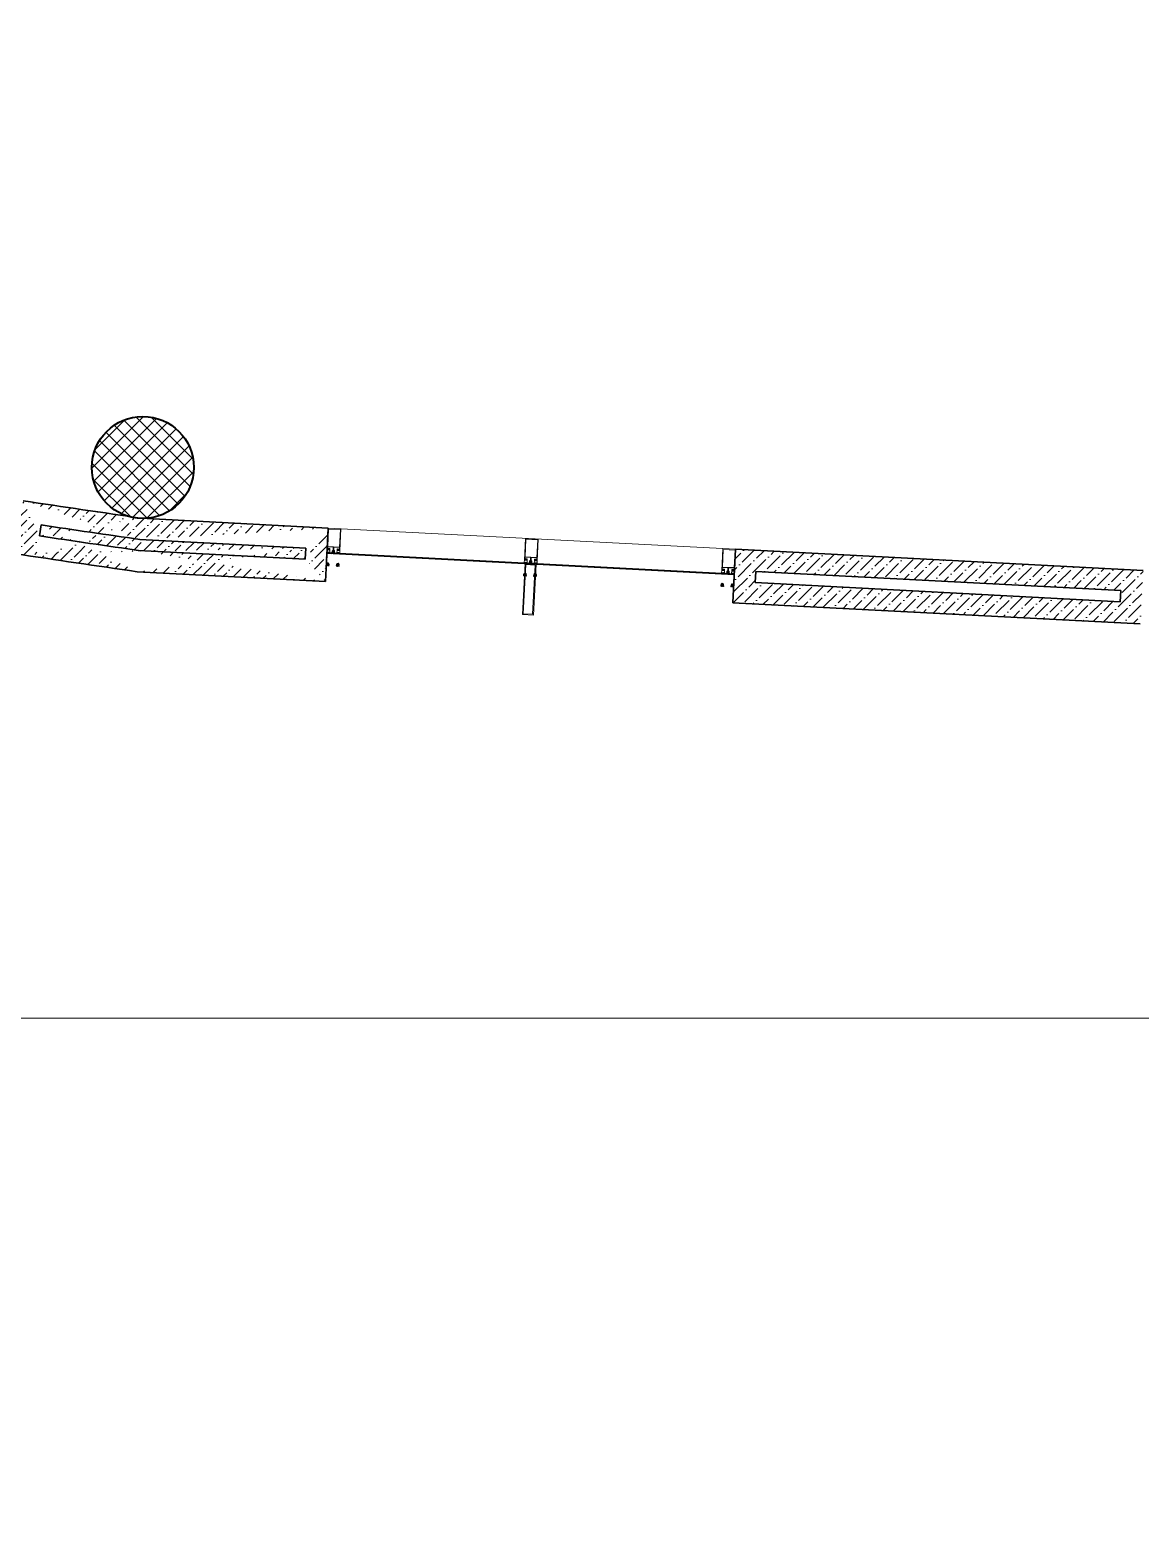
# Model space of a CAD drawing. Header units: millimetres. Extents: x 8275 to 147087, y -297470 to -191881.
# Drawn here: x 33031 to 39564, y -230148 to -221411 of the extents above; entities that cross this region are included whole.
import ezdxf

# ---------------------------------------------------------------- set-up
doc = ezdxf.new("R2010")
doc.units = ezdxf.units.MM
doc.header["$LTSCALE"] = 250
doc.header["$MEASUREMENT"] = 0
for name, color, linetype, lineweight in [('col', 6, 'Continuous', 40), ('hatch', 9, 'Continuous', 0), ('text', 7, 'Continuous', 9), ('wall', 1, 'Continuous', 30), ('win', 4, 'Continuous', 20)]:
    doc.layers.add(name, color=color, linetype=linetype, lineweight=lineweight)
pattern_1 = [(45, (-2190690.936406204, -138326.6644931042), (23.20194125768359, 85.07378461150648), [109.375, -21.875, 0, -21.875])]

# ---------------------------------------------------------------- blocks, each defined once
blk = doc.blocks.new('A$C157F7572')
at = {"layer": 'hatch'}
h = blk.add_hatch(dxfattribs=at)
h.set_pattern_fill('ANSI37', color=256, scale=500)
h.set_pattern_definition([(45, (0, 0), (-44.19417382415921, 44.19417382415922), []), (135, (0, 0), (-44.19417382415922, -44.19417382415921), [])])
edge = h.paths.add_edge_path()
edge.add_arc((-104849.8164030132, 1153.276410896564), 300.0000000035302, 81.51877485508759, 441.5187748550875)
at = {"layer": 'col'}
blk.add_circle((-104849.8164028176, 1153.276412011357, 13625.06627669524), 300.0000000035264, dxfattribs=at)

msp = doc.modelspace()

# ---------------------------------------------------------------- hatches: boundary and pattern name
at = {"layer": 'hatch'}
h = msp.add_hatch(dxfattribs=at)
h.set_pattern_fill('ANSI36', color=256, scale=350, style=0)
h.set_pattern_definition(pattern_1)
edge = h.paths.add_edge_path()
edge.add_line((33069.32635022071, -224513.3509846478), (33069.31757067074, -224513.4094639588))
edge.add_line((33097.53509791265, -224325.4566023016), (33087.88473685621, -224389.7362594473))
edge.add_line((32992.4700142208, -224183.3421176979), (32945.70290085324, -224494.8510856382))
edge.add_line((34655.20877928869, -224462.0777148337), (34651.82318618498, -224526.9894838693))
edge.add_line((34786.54986032541, -224343.758145733), (34770.14275528607, -224658.3305649057))
edge.add_line((34651.82318618544, -224526.9894838693), (33670.13621800696, -224475.7877884235))
edge.add_line((34770.14275528654, -224658.3305649057), (33663.62546203914, -224600.618113492))
edge.add_line((34655.20877928869, -224462.0777148337), (33677.92992780008, -224411.1059328486))
edge.add_line((34786.54986032448, -224343.7581457329), (33684.4406837679, -224286.27560778))
edge.add_arc((52560.23228580761, -93845.31201020553), 131988.7079322818, 261.5161630689517, 261.7766146474776)
edge.add_arc((52560.23228580761, -93845.31201020553), 132113.7079322818, 261.461901051981, 261.7766146474776)
edge.add_arc((52560.23228580761, -93845.31201020553), 131923.7079322818, 261.5161898043445, 261.7711819209457)
edge.add_arc((52560.23228580761, -93845.31201020553), 131798.7079322818, 261.4619010519812, 261.7711819209457)
h = msp.add_hatch(dxfattribs=at)
h.set_pattern_fill('ANSI36', color=256, scale=350, style=0)
h.set_pattern_definition(pattern_1)
h.paths.add_polyline_path([(39580.03434295882, -224593.7711748934), (39563.62723791949, -224908.3435940715), (37166.88499660301, -224783.3370794879), (37183.29210164142, -224468.7646603169)])
h.paths.add_polyline_path([(39448.6932619221, -224712.0907439994), (39445.30766881886, -224777.0025130351), (37298.2260776388, -224665.017510389), (37301.61167074204, -224600.1057413533)], flags=16)
at = {"layer": 'win', "extrusion": (-0.0001400503026128407, -0.002685175860644074, 0.9999963851017215)}
h = msp.add_hatch(dxfattribs=at)
h.set_pattern_fill('AR-HBONE', color=256, scale=0.4111842104963466, angle=177.0143274817142, style=0)
h.set_pattern_definition([(222.0143274904152, (195063.2808303997, -180157.7265130321), (-0.1211530605070984, -2.32285180284622), [4.934210526705826, -1.644736842235281]), (312.0143274730055, (195062.0588279708, -180158.8273623986), (-0.1211530605070984, -2.32285180284622), [4.93421052670583, -1.644736842235283])])
h.paths.add_polyline_path([(34781.19096390592, -224552.0050589804), (34781.08387872265, -224554.0581893061), (34786.55889292122, -224554.3437498076), (34786.66597811427, -224552.2906194712)], flags=16)
h.paths.add_polyline_path([(34845.4137405261, -224555.3547285215), (34845.30665533399, -224557.4078588355), (34839.83164113123, -224557.1222983339), (34839.93872631495, -224555.0691680082)], flags=16)
edge = h.paths.add_edge_path()
edge.add_arc((34790.71362981122, -224566.7856533997), 0.6853070175936359, 177.0143274538936, 357.0143274538936, ccw=False)
edge.add_arc((34789.34487625878, -224566.7142632742), 0.6853070175936359, 177.0143274538936, 357.0143274538936, ccw=False)
edge.add_arc((34787.97612270774, -224566.6428731487), 0.6853070184712186, 177.0143273771874, 357.0143273771874, ccw=False)
edge.add_arc((34786.60736915111, -224566.5714830229), 0.6853070185111086, 177.0143275272648, 357.0143275272648, ccw=False)
edge.add_arc((34785.23861559961, -224566.5000928974), 0.6853070167758885, 177.0143276831785, 357.0143276831785, ccw=False)
edge.add_arc((34783.86986205183, -224566.4287027722), 0.6853070175936359, 177.0143274538936, 357.0143274538936, ccw=False)
edge.add_arc((34782.50110850032, -224566.3573126467), 0.6853070175936359, 177.0143274547273, 357.0143274547274, ccw=False)
edge.add_arc((34781.13235494882, -224566.2859225213), 0.6853070185310538, 177.0143275272648, 357.0143275272648, ccw=False)
edge.add_arc((34779.7636014015, -224566.214532396), 0.6853070148412177, 177.014327385525, 357.014327385525, ccw=False)
edge.add_arc((34778.39484784953, -224566.1431422706), 0.685307020326109, 177.0143275230959, 357.014327523096, ccw=False)
edge.add_arc((34777.0260942929, -224566.0717521448), 0.6853070175936359, 177.0143274538936, 357.0143274538936, ccw=False)
edge.add_arc((34775.65734074559, -224566.0003620196), 0.6853070149010528, 177.0143275372699, 357.01432753726993, ccw=False)
edge.add_line((34774.97296397216, -224565.9646669569), (34775.6088645157, -224553.7726287948))
edge.add_line((34775.60886452036, -224553.7726288044), (34779.4413744683, -224553.9725211559))
edge.add_line((34779.44137446364, -224553.9725211557), (34779.54845964737, -224551.9193908207))
edge.add_line((34779.54845964644, -224551.91939083), (34777.76908002855, -224551.8265836669))
edge.add_line((34777.76908002948, -224551.8265836669), (34779.59352097302, -224548.4905484703))
edge.add_line((34779.59352097302, -224548.4905484702), (34788.51173139611, -224548.9556958835))
edge.add_line((34788.51173139564, -224548.9556958816), (34790.0878619907, -224552.4690947942))
edge.add_line((34790.0878619907, -224552.469094796), (34788.30848237281, -224552.3762876328))
edge.add_line((34788.30848237328, -224552.3762876329), (34788.20139718536, -224554.4294179583))
edge.add_line((34788.20139718489, -224554.4294179583), (34792.03390712818, -224554.6293103095))
edge.add_line((34792.03390712818, -224554.6293103095), (34791.3980030214, -224566.8214166911))
edge.add_arc((34834.40955241412, -224568.9791658796), 0.6853070175936359, 177.0143275239298, 357.0143275239298)
edge.add_arc((34835.77830596609, -224569.050556005), 0.6853070175936359, 177.0143275239298, 357.0143275239298)
edge.add_arc((34837.14705951852, -224569.1219461305), 0.6853070184512734, 177.0143276006361, 357.014327600636)
edge.add_arc((34838.51581307469, -224569.1933362563), 0.6853070185310538, 177.0143274505585, 357.014327450559)
edge.add_arc((34839.884566622, -224569.2647263815), 0.6853070167758885, 177.0143272946447, 357.0143272946453)
edge.add_arc((34841.25332017351, -224569.336116507), 0.6853070175936359, 177.0143275239298, 357.0143275239298)
edge.add_arc((34842.62207372082, -224569.4075066323), 0.685307017613581, 177.0143275230961, 357.014327523096)
edge.add_arc((34843.99082727698, -224569.478896758), 0.6853070185111086, 177.0143274505585, 357.014327450559)
edge.add_arc((34845.3595808243, -224569.5502868832), 0.6853070148611629, 177.0143275922984, 357.0143275922983)
edge.add_arc((34846.72833437673, -224569.6216770087), 0.685307020326109, 177.0143274547273, 357.0143274547278)
edge.add_arc((34848.0970879329, -224569.6930671344), 0.6853070175936359, 177.0143275239298, 357.0143275239298)
edge.add_arc((34849.46584147974, -224569.7644572596), 0.685307014920998, 177.0143274405533, 357.0143274405539)
edge.add_line((34850.15021825364, -224569.8001523223), (34850.78166953722, -224557.6934193391))
edge.add_line((34850.78166953675, -224557.6934193372), (34846.94915959347, -224557.493526986))
edge.add_line((34846.949159593, -224557.4935269859), (34847.05624478092, -224555.4403966605))
edge.add_line((34847.05624478185, -224555.4403966605), (34848.83562439974, -224555.5332038237))
edge.add_line((34848.83562439881, -224555.5332038348), (34847.36813408244, -224552.0254712677))
edge.add_line((34847.36813408756, -224552.025471268), (34838.44992366355, -224551.5603238734))
edge.add_line((34838.44992366401, -224551.5603238641), (34836.51684243759, -224554.8906926965))
edge.add_line((34836.51684243759, -224554.8906926946), (34838.29622205548, -224554.9834998577))
edge.add_line((34838.29622205501, -224554.9834998689), (34838.18913686709, -224557.0366301943))
edge.add_line((34838.18913686709, -224557.0366301943), (34834.35662692381, -224556.836737843))
edge.add_line((34834.35662692846, -224556.8367378433), (34833.72517208676, -224568.9435390556))
h = msp.add_hatch(dxfattribs=at)
h.set_pattern_fill('AR-HBONE', color=256, scale=0.4111842104963466, angle=177.0143274817142, style=0)
h.set_pattern_definition([(222.0143274904152, (196224.0110706153, -180218.2667595909), (-0.1211530605070984, -2.322851802846221), [4.934210526705827, -1.644736842235282]), (312.0143274730055, (196222.7890681863, -180219.3676089575), (-0.1211530605070984, -2.322851802846221), [4.934210526705831, -1.644736842235283])])
h.paths.add_polyline_path([(35941.92120412146, -224612.5453055393), (35941.8141189382, -224614.598435865), (35947.28913313677, -224614.8839963665), (35947.39621832981, -224612.8308660301)], flags=16)
h.paths.add_polyline_path([(36006.14398074165, -224615.8949750804), (36006.03689554954, -224617.9481053944), (36000.56188134677, -224617.6625448927), (36000.6689665305, -224615.6094145671)], flags=16)
edge = h.paths.add_edge_path()
edge.add_arc((35951.44387002676, -224627.3258999586), 0.6853070175936359, 177.0143274538936, 357.0143274538936, ccw=False)
edge.add_arc((35950.07511647433, -224627.254509833), 0.6853070175936359, 177.0143274538936, 357.0143274538936, ccw=False)
edge.add_arc((35948.70636292329, -224627.1831197076), 0.6853070184712186, 177.0143273771874, 357.0143273771874, ccw=False)
edge.add_arc((35947.33760936666, -224627.1117295818), 0.6853070185111086, 177.0143275272648, 357.0143275272648, ccw=False)
edge.add_arc((35945.96885581515, -224627.0403394563), 0.6853070167758885, 177.0143276831785, 357.0143276831785, ccw=False)
edge.add_arc((35944.60010226737, -224626.968949331), 0.6853070175936359, 177.0143274538936, 357.0143274538936, ccw=False)
edge.add_arc((35943.23134871587, -224626.8975592056), 0.6853070175936359, 177.0143274547273, 357.0143274547274, ccw=False)
edge.add_arc((35941.86259516436, -224626.8261690802), 0.6853070185310538, 177.0143275272648, 357.0143275272648, ccw=False)
edge.add_arc((35940.49384161705, -224626.7547789548), 0.6853070148412177, 177.014327385525, 357.014327385525, ccw=False)
edge.add_arc((35939.12508806508, -224626.6833888294), 0.685307020326109, 177.0143275230959, 357.014327523096, ccw=False)
edge.add_arc((35937.75633450845, -224626.6119987037), 0.6853070175936359, 177.0143274538936, 357.0143274538936, ccw=False)
edge.add_arc((35936.38758096113, -224626.5406085784), 0.6853070149010528, 177.0143275372699, 357.01432753726993, ccw=False)
edge.add_line((35935.70320418771, -224626.5049135158), (35936.33910473125, -224614.3128753537))
edge.add_line((35936.3391047359, -224614.3128753633), (35940.17161468384, -224614.5127677148))
edge.add_line((35940.17161467919, -224614.5127677145), (35940.27869986292, -224612.4596373796))
edge.add_line((35940.27869986198, -224612.4596373889), (35938.4993202441, -224612.3668302257))
edge.add_line((35938.49932024503, -224612.3668302257), (35940.32376118857, -224609.0307950291))
edge.add_line((35940.32376118857, -224609.0307950291), (35949.24197161166, -224609.4959424423))
edge.add_line((35949.24197161119, -224609.4959424405), (35950.81810220625, -224613.0093413531))
edge.add_line((35950.81810220625, -224613.0093413549), (35949.03872258836, -224612.9165341917))
edge.add_line((35949.03872258883, -224612.9165341918), (35948.93163740091, -224614.9696645172))
edge.add_line((35948.93163740044, -224614.9696645171), (35952.76414734373, -224615.1695568684))
edge.add_line((35952.76414734373, -224615.1695568684), (35952.12824323695, -224627.36166325))
edge.add_arc((35995.13979262966, -224629.5194124384), 0.6853070175936359, 177.0143275239298, 357.0143275239298)
edge.add_arc((35996.50854618163, -224629.5908025639), 0.6853070175936359, 177.0143275239298, 357.0143275239298)
edge.add_arc((35997.87729973407, -224629.6621926894), 0.6853070184512734, 177.0143276006361, 357.014327600636)
edge.add_arc((35999.24605329023, -224629.7335828151), 0.6853070185310538, 177.0143274505585, 357.014327450559)
edge.add_arc((36000.61480683755, -224629.8049729404), 0.6853070167758885, 177.0143272946447, 357.0143272946453)
edge.add_arc((36001.98356038905, -224629.8763630659), 0.6853070175936359, 177.0143275239298, 357.0143275239298)
edge.add_arc((36003.35231393637, -224629.9477531912), 0.685307017613581, 177.0143275230961, 357.014327523096)
edge.add_arc((36004.72106749253, -224630.0191433168), 0.6853070185111086, 177.0143274505585, 357.014327450559)
edge.add_arc((36006.08982103984, -224630.090533442), 0.6853070148611629, 177.0143275922984, 357.0143275922983)
edge.add_arc((36007.45857459228, -224630.1619235676), 0.685307020326109, 177.0143274547273, 357.0143274547278)
edge.add_arc((36008.82732814844, -224630.2333136933), 0.6853070175936359, 177.0143275239298, 357.0143275239298)
edge.add_arc((36010.19608169529, -224630.3047038185), 0.685307014920998, 177.0143274405533, 357.0143274405539)
edge.add_line((36010.88045846918, -224630.3403988812), (36011.51190975276, -224618.233665898))
edge.add_line((36011.5119097523, -224618.2336658961), (36007.67939980901, -224618.0337735448))
edge.add_line((36007.67939980855, -224618.0337735448), (36007.78648499647, -224615.9806432193))
edge.add_line((36007.7864849974, -224615.9806432194), (36009.56586461529, -224616.0734503825))
edge.add_line((36009.56586461436, -224616.0734503937), (36008.09837429799, -224612.5657178265))
edge.add_line((36008.09837430311, -224612.5657178269), (35999.18016387909, -224612.1005704323))
edge.add_line((35999.18016387956, -224612.100570423), (35997.24708265314, -224615.4309392554))
edge.add_line((35997.24708265314, -224615.4309392535), (35999.02646227102, -224615.5237464166))
edge.add_line((35999.02646227056, -224615.5237464278), (35998.91937708264, -224617.5768767532))
edge.add_line((35998.91937708264, -224617.5768767532), (35995.08686713935, -224617.3769844019))
edge.add_line((35995.08686714401, -224617.3769844021), (35994.45541230231, -224629.4837856144))
h = msp.add_hatch(dxfattribs=at)
h.set_pattern_fill('AR-HBONE', color=256, scale=0.4111842104963466, angle=177.0143274817142, style=0)
h.set_pattern_definition([(222.0143274904152, (197384.7414568739, -180278.8070137587), (-0.1211530605070984, -2.322851802846221), [4.934210526705827, -1.644736842235282]), (312.0143274730055, (197383.5194544449, -180279.9078631252), (-0.1211530605070984, -2.322851802846221), [4.934210526705831, -1.644736842235283])])
h.paths.add_polyline_path([(37102.65159038003, -224673.0855597071), (37102.54450519677, -224675.1386900327), (37108.01951939534, -224675.4242505342), (37108.12660458838, -224673.3711201979)], flags=16)
h.paths.add_polyline_path([(37166.87436700021, -224676.4352292481), (37166.7672818081, -224678.4883595621), (37161.29226760534, -224678.2027990604), (37161.39935278907, -224676.1496687347)], flags=16)
edge = h.paths.add_edge_path()
edge.add_arc((37112.17425628533, -224687.8661541262), 0.6853070175936359, 177.0143274538936, 357.0143274538936, ccw=False)
edge.add_arc((37110.8055027329, -224687.7947640007), 0.6853070175936359, 177.0143274538936, 357.0143274538936, ccw=False)
edge.add_arc((37109.43674918186, -224687.7233738753), 0.6853070184712186, 177.0143273771874, 357.0143273771874, ccw=False)
edge.add_arc((37108.06799562523, -224687.6519837495), 0.6853070185111086, 177.0143275272648, 357.0143275272648, ccw=False)
edge.add_arc((37106.69924207372, -224687.5805936241), 0.6853070167758885, 177.0143276831785, 357.0143276831785, ccw=False)
edge.add_arc((37105.33048852594, -224687.5092034988), 0.6853070175936359, 177.0143274538936, 357.0143274538936, ccw=False)
edge.add_arc((37103.96173497444, -224687.4378133733), 0.6853070175936359, 177.0143274547273, 357.0143274547274, ccw=False)
edge.add_arc((37102.59298142293, -224687.3664232479), 0.6853070185310538, 177.0143275272648, 357.0143275272648, ccw=False)
edge.add_arc((37101.22422787562, -224687.2950331226), 0.6853070148412177, 177.014327385525, 357.014327385525, ccw=False)
edge.add_arc((37099.85547432365, -224687.2236429972), 0.685307020326109, 177.0143275230959, 357.014327523096, ccw=False)
edge.add_arc((37098.48672076702, -224687.1522528714), 0.6853070175936359, 177.0143274538936, 357.0143274538936, ccw=False)
edge.add_arc((37097.1179672197, -224687.0808627462), 0.6853070149010528, 177.0143275372699, 357.01432753726993, ccw=False)
edge.add_line((37096.43359044628, -224687.0451676836), (37097.06949098982, -224674.8531295215))
edge.add_line((37097.06949099447, -224674.853129531), (37100.90200094241, -224675.0530218825))
edge.add_line((37100.90200093776, -224675.0530218823), (37101.00908612148, -224672.9998915473))
edge.add_line((37101.00908612055, -224672.9998915566), (37099.22970650267, -224672.9070843935))
edge.add_line((37099.2297065036, -224672.9070843935), (37101.05414744714, -224669.5710491968))
edge.add_line((37101.05414744714, -224669.5710491968), (37109.97235787023, -224670.03619661))
edge.add_line((37109.97235786976, -224670.0361966082), (37111.54848846482, -224673.5495955207))
edge.add_line((37111.54848846482, -224673.5495955225), (37109.76910884693, -224673.4567883594))
edge.add_line((37109.76910884739, -224673.4567883594), (37109.66202365948, -224675.5099186848))
edge.add_line((37109.66202365901, -224675.5099186848), (37113.49453360229, -224675.709811036))
edge.add_line((37113.49453360229, -224675.7098110361), (37112.85862949552, -224687.9019174177))
edge.add_arc((37155.87017888823, -224690.0596666062), 0.6853070175936359, 177.0143275239298, 357.0143275239298)
edge.add_arc((37157.2389324402, -224690.1310567316), 0.6853070175936359, 177.0143275239298, 357.0143275239298)
edge.add_arc((37158.60768599264, -224690.2024468572), 0.6853070184512734, 177.0143276006361, 357.014327600636)
edge.add_arc((37159.9764395488, -224690.2738369828), 0.6853070185310538, 177.0143274505585, 357.014327450559)
edge.add_arc((37161.34519309612, -224690.345227108), 0.6853070167758885, 177.0143272946447, 357.0143272946453)
edge.add_arc((37162.71394664762, -224690.4166172336), 0.6853070175936359, 177.0143275239298, 357.0143275239298)
edge.add_arc((37164.08270019494, -224690.4880073588), 0.685307017613581, 177.0143275230961, 357.014327523096)
edge.add_arc((37165.4514537511, -224690.5593974846), 0.6853070185111086, 177.0143274505585, 357.014327450559)
edge.add_arc((37166.82020729841, -224690.6307876098), 0.6853070148611629, 177.0143275922984, 357.0143275922983)
edge.add_arc((37168.18896085085, -224690.7021777352), 0.685307020326109, 177.0143274547273, 357.0143274547278)
edge.add_arc((37169.55771440701, -224690.773567861), 0.6853070175936359, 177.0143275239298, 357.0143275239298)
edge.add_arc((37170.92646795386, -224690.8449579862), 0.685307014920998, 177.0143274405533, 357.0143274405539)
edge.add_line((37171.61084472775, -224690.8806530488), (37172.24229601133, -224678.7739200656))
edge.add_line((37172.24229601087, -224678.7739200638), (37168.40978606758, -224678.5740277125))
edge.add_line((37168.40978606712, -224678.5740277125), (37168.51687125504, -224676.5208973871))
edge.add_line((37168.51687125597, -224676.5208973871), (37170.29625087386, -224676.6137045503))
edge.add_line((37170.29625087293, -224676.6137045614), (37168.82876055656, -224673.1059719943))
edge.add_line((37168.82876056168, -224673.1059719946), (37159.91055013766, -224672.6408246))
edge.add_line((37159.91055013813, -224672.6408245906), (37157.9774689117, -224675.971193423))
edge.add_line((37157.9774689117, -224675.9711934212), (37159.75684852959, -224676.0640005844))
edge.add_line((37159.75684852913, -224676.0640005955), (37159.64976334121, -224678.117130921))
edge.add_line((37159.64976334121, -224678.1171309209), (37155.81725339792, -224677.9172385697))
edge.add_line((37155.81725340258, -224677.9172385699), (37155.18579856088, -224690.0240397821))

# ---------------------------------------------------------------- linework, layer by layer
at = {"layer": 'text', "linetype": 'ByBlock', "ltscale": 100, "elevation": -15927.22569249856}
for points in [[(8274.661579479929, -191880.7524215258), (143047.4073980691, -191880.7524215258), (143047.4073980691, -227228.6701686436), (8274.661579479929, -227228.6701686436)], [(8274.661579479929, -227228.6701686436), (143047.4073980691, -227228.6701686436), (143047.4073980691, -262576.5879157615), (8274.661579479929, -262576.5879157615)]]:
    msp.add_lwpolyline(points, close=True, dxfattribs=at)
at = {"layer": 'wall'}
for p, q in [((33097.53509791265, -224325.4566023016, -26791.66243849975), (33087.88473685621, -224389.7362594473, -26940.84330387275)), ((34786.54986032448, -224343.7581457329, -30639.46460140128), (33684.4406837679, -224286.27560778, -30639.46460140128)), ((34786.54986032541, -224343.758145733, -27227.86530258947), (34770.14275528607, -224658.3305649057, -30639.46460140128)), ((34655.20877928869, -224462.0777148337, -30639.46460140128), (33677.92992780008, -224411.1059328486, -30639.46460140128)), ((33069.32635022071, -224513.3509846478, -27227.72958325124), (33069.31757067074, -224513.4094639588, -27227.86530261567)), ((34651.82318618544, -224526.9894838693, -30639.46460140128), (33670.13621800696, -224475.7877884234, -30639.46460140128)), ((34655.20877928869, -224462.0777148337, -28581.67454814813), (34651.82318618498, -224526.9894838693, -29285.65535583899)), ((37183.29210164188, -224468.7646603125, -27227.86530261567), (37166.88499660301, -224783.3370794879, -27227.86530261567)), ((39580.03434295836, -224593.7711748985, -27227.86530261567), (37183.29210164142, -224468.7646603169, -27227.86530261567)), ((34770.14275528654, -224658.3305649057, -30639.46460140128), (33663.62546203914, -224600.618113492, -30639.46460140128)), ((37301.61167074204, -224600.1057413533, -27227.86530261567), (37298.2260776388, -224665.017510389, -27227.86530261567)), ((39448.6932619221, -224712.0907439994, -27227.86530261567), (37301.61167074204, -224600.1057413533, -27227.86530261567)), ((39445.30766881886, -224777.0025130351, -27227.86530261567), (37298.2260776388, -224665.017510389, -27227.86530261567)), ((39448.6932619221, -224712.0907439994, -27227.86530261567), (39445.30766881886, -224777.0025130351, -27227.86530261567)), ((39563.62723791949, -224908.3435940715, -27227.86530261567), (37166.88499660301, -224783.3370794898, -27227.86530261567))]:
    msp.add_line(p, q, dxfattribs=at)
for radius, start, end in [(131798.7079322818, 261.4619010469062, 261.7711819156536), (131923.7079322818, 261.5161898158046, 261.7711819156536), (131988.7079322818, 261.5161630560066, 261.776614638413), (132113.7079322818, 261.4619010469062, 261.776614638413)]:
    msp.add_arc((52560.23228580761, -93845.31201020553, -27227.86530261567), radius, start, end, dxfattribs=at)
at = {"layer": 'win'}
for p, q in [((37183.29210164235, -224468.764660317, -27227.86530261567), (34786.54986032448, -224343.7581457354, -27227.86530261567)), ((37175.47919448116, -224618.5610503993, -27227.86530261567), (34778.73695316329, -224493.5545358176, -27227.86530261567)), ((37175.53128052852, -224617.5624077988, -27227.86530261567), (34778.78903921065, -224492.5558932171, -27227.86530261567)), ((37175.58336657635, -224616.5637651982, -27227.86530261567), (34778.84112525848, -224491.5572506165, -27227.86530261567)), ((37175.63545262418, -224615.5651225977, -27227.86530261567), (34778.89321130631, -224490.558608016, -27227.86530261567)), ((37175.68753867201, -224614.5664799971, -27227.86530261567), (34778.94529735413, -224489.5599654155, -27227.86530261567)), ((37175.73962471983, -224613.5678373966, -27227.86530261567), (34778.99738340196, -224488.5613228149, -27227.86530261567)), ((37175.79171076766, -224612.569194796, -27227.86530261567), (34779.04946944979, -224487.5626802144, -27227.86530261567))]:
    msp.add_line(p, q, dxfattribs=at)
at = {"layer": 'win', "extrusion": (-0.0001400503026127014, -0.002685175860644076, 0.9999963851017214)}
for p, q in [((34806.86811826727, -224493.6451340675, -27227.86530261567), (34805.42797509138, -224494.9424928213, -27227.86530261567)), ((34805.85631275154, -224486.7300011191, -27227.86530261567), (34807.1536767066, -224488.1701396092, -27227.86530261567)), ((34807.1536767066, -224488.1701396092, -27227.86530261567), (34806.86811826727, -224493.6451340675, -27227.86530261567)), ((34826.31622660696, -224489.1695977509, -27227.86530261567), (34826.0306681667, -224494.6445922203, -27227.86530261567)), ((34826.0306681667, -224494.6445922203, -27227.86530261567), (34827.32803212595, -224496.0847307107, -27227.86530261567)), ((34827.75636978145, -224487.8722390083, -27227.86530261567), (34826.31622660696, -224489.1695977509, -27227.86530261567)), ((35967.59836986591, -224554.1851623732, -27227.86530261567), (35966.15822669002, -224555.482521127, -27227.86530261567)), ((35966.58656435017, -224547.2700294249, -27227.86530261567), (35967.88392830524, -224548.710167915, -27227.86530261567)), ((35967.88392830524, -224548.710167915, -27227.86530261567), (35967.59836986591, -224554.1851623732, -27227.86530261567)), ((35987.04647820559, -224549.7096260567, -27227.86530261567), (35986.76091976534, -224555.1846205261, -27227.86530261567)), ((35986.76091976534, -224555.1846205261, -27227.86530261567), (35988.05828372459, -224556.6247590164, -27227.86530261567)), ((35988.48662138009, -224548.412267314, -27227.86530261567), (35987.04647820559, -224549.7096260567, -27227.86530261567)), ((37128.32876750804, -224614.7251982878, -27227.86530261567), (37126.88862433215, -224616.0225570417, -27227.86530261567)), ((37127.3169619923, -224607.8100653395, -27227.86530261567), (37128.61432594736, -224609.2502038295, -27227.86530261567)), ((37128.61432594736, -224609.2502038295, -27227.86530261567), (37128.32876750804, -224614.7251982878, -27227.86530261567)), ((37147.77687584772, -224610.2496619713, -27227.86530261567), (37147.49131740746, -224615.7246564407, -27227.86530261567)), ((37147.49131740746, -224615.7246564407, -27227.86530261567), (37148.78868136671, -224617.164794931, -27227.86530261567)), ((37149.21701902221, -224608.9523032286, -27227.86530261567), (37147.77687584772, -224610.2496619713, -27227.86530261567))]:
    msp.add_line(p, q, dxfattribs=at)
for points, elevation in [([(34815.44732129286, -224565.1833284779), (34815.96626665922, -224565.7593859432), (34815.39020919328, -224566.278331316), (34815.24742893896, -224569.0158384213), (34815.76637431233, -224569.5918958869), (34815.19031683618, -224570.1108412589), (34815.04753658786, -224572.8483483643), (34815.5719065411, -224573.4304274133, 0.9606708062894292), (34819.13238020547, -224573.4731448023), (34819.78895920389, -224560.8846413597, 0.1989123673796638), (34819.15820645876, -224559.1048650843), (34815.98539469261, -224555.5828721559, -0.1989123673796519), (34815.35464194611, -224553.8030958729), (34816.17646900201, -224538.0463130941), (34846.56279782772, -224539.6311738784, -0.414213562373095), (34848.89805199506, -224542.2234324907), (34848.69102062656, -224546.192817799, -0.414213562373095), (34846.09876201486, -224548.5280719603), (34837.33873928874, -224548.0711751651, 0.414213562373095), (34834.74648067159, -224550.406429326), (34834.4109470862, -224556.8395710097), (34838.24345702746, -224557.0394633721), (34838.3505422128, -224554.9863330355), (34836.57116258957, -224554.8935258833), (34836.74963790393, -224551.4716420014), (34849.06841986829, -224552.1141531309), (34848.8899445526, -224555.5360370014), (34847.11056493146, -224555.4432298492), (34847.00347974889, -224557.4963601635), (34850.83598969124, -224557.6962525149), (34857.54002876844, -224429.1612619277), (34782.25858347352, -224425.2348050292), (34775.55454439809, -224553.7697956274), (34779.38705433883, -224553.9696879785), (34779.49413952492, -224551.916557642), (34777.71475990542, -224551.8237504899), (34777.89323522455, -224548.4018666084), (34790.21201717398, -224549.0443777368), (34790.03354186678, -224552.4662616189), (34788.25416225159, -224552.373454456), (34788.1470770598, -224554.4265847811), (34791.97958700749, -224554.6264771211), (34792.31512059396, -224548.1933354375, 0.414213562373095), (34789.97986643018, -224545.6010768179), (34781.21984370252, -224545.1441800223, -0.414213562373095), (34778.88458953536, -224542.5519214022), (34779.09162090231, -224538.5825361049, -0.414213562373095), (34781.68387952161, -224536.247281933), (34812.0702083528, -224537.8321427177), (34811.24838128938, -224553.5889254963, -0.1989123673796519), (34810.43589896188, -224555.2934269188), (34806.91390603869, -224558.4662386837, 0.1989123673796638), (34806.10142369391, -224560.1707401128), (34805.44484469546, -224572.7592435479, 0.9606708062894292), (34808.99044334595, -224573.0871578138), (34809.57252239167, -224572.562787852), (34809.71530264051, -224569.8252807575), (34809.19635727136, -224569.2492232847), (34809.77241473646, -224568.7302779083), (34809.91519499275, -224565.9927708145), (34809.39624962112, -224565.4167133415), (34809.97230709408, -224564.8977679654), (34810.11508734104, -224562.1602608711), (34809.59614197345, -224561.5842033979), (34813.05248678911, -224558.4705311783), (34816.16615901268, -224561.9268760001), (34815.59010154383, -224562.4458213727)], -30041.82311661666), ([(35976.17756150957, -224625.7235750368), (35976.69650687502, -224626.2996325019), (35976.12044941013, -224626.8185778749), (35975.97766915436, -224629.5560849802), (35976.49661452928, -224630.1321424457), (35975.92055705283, -224630.6510878179), (35975.77777680489, -224633.3885949232), (35976.30214675732, -224633.9706739721, 0.9606708062894292), (35979.8626204223, -224634.0133913612), (35980.51919942002, -224621.4248879185, 0.1989123673796638), (35979.88844667553, -224619.645111643), (35976.71563490859, -224616.1231187147, -0.1989123673796519), (35976.08488216297, -224614.3433424316), (35976.90670921862, -224598.5865596528), (36007.29303804484, -224600.1714204372, -0.414213562373095), (36009.6282922106, -224602.7636790497), (36009.42126084385, -224606.7330643579, -0.414213562373095), (36006.82900223092, -224609.0683185191), (35998.06897950539, -224608.6114217238, 0.414213562373095), (35995.47672088717, -224610.9466758848), (35995.14118730166, -224617.3798175686), (35998.97369724449, -224617.5797099311), (35999.08078242849, -224615.5265795944), (35997.30140280401, -224615.4337724422), (35997.47987812119, -224612.0118885604), (36009.7986600862, -224612.6543996897), (36009.62018476901, -224616.0762835601), (36007.84080514742, -224615.9834764081), (36007.73371996575, -224618.0366067225), (36011.56622990832, -224618.2364990736), (36018.27026898425, -224489.7015084866), (35942.98882369034, -224485.7750515879), (35936.28478461471, -224614.3100421863), (35940.11729455586, -224614.5099345373), (35940.22437974142, -224612.4568042009), (35938.44500012175, -224612.3639970488), (35938.62347544222, -224608.9421131672), (35950.9422573902, -224609.5846242956), (35950.76378208241, -224613.0065081778), (35948.98440246792, -224612.913701015), (35948.87731727612, -224614.9668313399), (35952.70982722431, -224615.1667236802), (35953.04536080997, -224608.7335819963, 0.414213562373095), (35950.71010664733, -224606.1413233765), (35941.95008392033, -224605.6844265811, -0.414213562373095), (35939.61482975102, -224603.0921679609), (35939.82186111923, -224599.1227826638, -0.414213562373095), (35942.41411973847, -224596.7875284919), (35972.80044856829, -224598.3723892766), (35971.97862150693, -224614.1291720553, -0.1989123673796519), (35971.16613917705, -224615.8336734776), (35967.64414625543, -224619.0064852427, 0.1989123673796638), (35966.83166391097, -224620.7109866715), (35966.17508491144, -224633.2994901068, 0.9606708062894292), (35969.72068356213, -224633.6274043726), (35970.30276260882, -224633.1030344106), (35970.44554285752, -224630.3655273164), (35969.92659748821, -224629.7894698437), (35970.5026549527, -224629.2705244672), (35970.64543520899, -224626.5330173733), (35970.12648983859, -224625.9569599002), (35970.70254731096, -224625.4380145242), (35970.84532755786, -224622.7005074298), (35970.32638219013, -224622.1244499568), (35973.78272700614, -224619.0107777372), (35976.89639922933, -224622.467122559), (35976.32034175969, -224622.9860679316)], -30041.82311661706), ([(37136.90794776857, -224686.2638292045), (37137.42689313385, -224686.8398866697), (37136.85083566826, -224687.3588320427), (37136.70805541292, -224690.0963391478), (37137.22700078758, -224690.6723966135), (37136.65094331183, -224691.1913419855), (37136.50816306433, -224693.9288490909), (37137.03253301623, -224694.5109281398, 0.9606708062894292), (37140.59300668039, -224694.5536455289), (37141.24958567899, -224681.9651420861, 0.1989123673796638), (37140.61883293363, -224680.1853658108), (37137.44602116666, -224676.6633728824, -0.1989123673796519), (37136.81526842133, -224674.8835965995), (37137.63709547777, -224659.1268138204), (37168.02342430276, -224660.7116746049, -0.414213562373095), (37170.35867847071, -224663.3039332174), (37170.15164710279, -224667.2733185255, -0.414213562373095), (37167.55938848935, -224669.6085726869), (37158.79936576366, -224669.1516758917, 0.414213562373095), (37156.2071071464, -224671.4869300523), (37155.87157356089, -224677.9200717362), (37159.70408350387, -224678.1199640988), (37159.81116868812, -224676.0668337622), (37158.03178906333, -224675.97402661), (37158.21026437909, -224672.5521427281), (37170.52904634429, -224673.1946538574), (37170.35057102716, -224676.6165377279), (37168.57119140578, -224676.5237305757), (37168.46410622512, -224678.5768608901), (37172.29661616671, -224678.7767532411), (37179.00065524374, -224550.2417626542), (37103.71920994941, -224546.3153057556), (37097.01517087272, -224674.8502963539), (37100.84768081523, -224675.0501887052), (37100.95476599891, -224672.9970583685), (37099.17538638066, -224672.9042512164), (37099.3538617004, -224669.482367335), (37111.67264364873, -224670.1248784633), (37111.4941683401, -224673.5467623455), (37109.71478872599, -224673.4539551826), (37109.60770353556, -224675.5070855077), (37113.440213482, -224675.7069778478), (37113.77574706821, -224669.2738361639, 0.414213562373095), (37111.44049290548, -224666.6815775443), (37102.68047017902, -224666.2246807489, -0.414213562373095), (37100.34521600999, -224663.6324221286), (37100.5522473775, -224659.6630368317, -0.414213562373095), (37103.14450599653, -224657.3277826597), (37133.53083482732, -224658.9126434444), (37132.70900776538, -224674.6694262228, -0.1989123673796519), (37131.89652543698, -224676.3739276452), (37128.37453251317, -224679.5467394105, 0.1989123673796638), (37127.5620501686, -224681.2512408396), (37126.90547117055, -224693.8397442745, 0.9606708062894292), (37130.45106982197, -224694.1676585403), (37131.0331488666, -224693.6432885782), (37131.1759291148, -224690.9057814841), (37130.6569837471, -224690.3297240113), (37131.23304121222, -224689.8107786351), (37131.37582146878, -224687.0732715408), (37130.85687609683, -224686.4972140677), (37131.43293356848, -224685.9782686918), (37131.57571381508, -224683.2407615977), (37131.05676844782, -224682.6647041247), (37134.51311326447, -224679.5510319048), (37137.6267854887, -224683.0073767266), (37137.05072801901, -224683.5263220993)], -30041.82311661746)]:
    msp.add_lwpolyline(points, format="xyb", close=True, dxfattribs=dict(at, elevation=elevation))
for points, elevation in [([(34784.71053007391, -224430.8525994875), (34779.36290337834, -224533.3812726055), (34849.16933446947, -224537.0221690024), (34854.51696116697, -224434.4934958751)], -30041.82311661676), ([(35945.44077029033, -224491.3928460463), (35940.0931435942, -224593.9215191643), (36009.89957468729, -224597.5624155612), (36015.24720138304, -224495.033742434)], -30041.82311661716), ([(34781.19096392084, -224552.0050589806), (34781.0838787415, -224554.0581893063), (34786.5588929387, -224554.3437498079), (34786.66597812779, -224552.2906194714)], -30041.82311661671), ([(34845.41374053592, -224555.3547285216), (34845.30665535071, -224557.4078588357), (34839.83164114718, -224557.1222983341), (34839.93872632807, -224555.0691680084)], -30041.82311661664), ([(35941.92120413682, -224612.5453055396), (35941.8141189587, -224614.5984358652), (35947.28913315556, -224614.8839963666), (35947.39621834375, -224612.8308660302)], -30041.8231166171), ([(36006.14398075333, -224615.8949750805), (36006.03689556683, -224617.9481053946), (36000.56188136416, -224617.662544893), (36000.66896654462, -224615.6094145673)], -30041.82311661703), ([(37106.17115654834, -224551.9331002141), (37100.82352985364, -224654.4617733321), (37170.62996094469, -224658.102669729), (37175.97758764032, -224555.5739966018)], -30041.82311661756), ([(37102.65159039526, -224673.0855597071), (37102.54450521581, -224675.138690033), (37108.01951941493, -224675.4242505343), (37108.1266046021, -224673.371120198)], -30041.8231166175), ([(37166.87436701262, -224676.4352292483), (37166.76728182542, -224678.4883595623), (37161.29226762356, -224678.2027990608), (37161.39935280212, -224676.149668735)], -30041.82311661744)]:
    msp.add_lwpolyline(points, close=True, dxfattribs=dict(at, elevation=elevation))
for points, elevation in [([(34791.39800659896, -224566.8213484625, -0.9999999999999999), (34790.02925304583, -224566.7499583369, -0.9999999999999999), (34788.66049949599, -224566.6785682115, -0.9999999999999999), (34787.29174594487, -224566.607178086, -0.9999999999999999), (34785.92299238967, -224566.5357879606, -0.9999999999999999), (34784.55423883966, -224566.4643978426, -0.9999999999999999), (34783.18548528458, -224566.3930077097, -0.9999999999999999), (34781.8167317343, -224566.3216175841, -0.9999999999999999), (34780.44797818828, -224566.2502274588, -0.9999999999999999), (34779.07922464047, -224566.1788373335, -0.9999999999999999), (34777.71047108246, -224566.1074472079, -0.9999999999999999), (34776.34171753279, -224566.0360570824, -0.9999999999999999), (34774.97296398566, -224565.9646669571), (34775.60886453684, -224553.7726288048), (34779.38705433755, -224553.9696879731), (34779.49413952747, -224551.9165576475), (34777.76908004453, -224551.8265836669), (34779.5935209872, -224548.4905484705), (34788.51173141321, -224548.9556958819), (34790.08786200779, -224552.469094796), (34788.25416225474, -224552.3734544558), (34788.1470770595, -224554.4265847812), (34792.03390714235, -224554.6293103097), (34791.39800303456, -224566.8214166989)], -30043.16739517108), ([(34833.72517565205, -224568.9434708172, 0.9999999999999999), (34835.09392920579, -224569.0148609426, 0.9999999999999999), (34836.46268275243, -224569.086251068, 0.9999999999999999), (34837.83143630908, -224569.1576411937, 0.9999999999999999), (34839.20018986209, -224569.2290313192, 0.9999999999999999), (34840.56894340893, -224569.3004214445, 0.9999999999999999), (34841.93769696034, -224569.3718115699, 0.9999999999999999), (34843.30645051053, -224569.4432016954, 0.9999999999999999), (34844.67520406098, -224569.5145918209, 0.9999999999999999), (34846.04395761294, -224569.585981946, 0.9999999999999999), (34847.41271116681, -224569.6573720717, 0.9999999999999999), (34848.78146471892, -224569.728762197, 0.9999999999999999), (34850.15021826488, -224569.8001523225), (34850.78166954833, -224557.6934193376), (34846.94915960939, -224557.4935269862), (34847.05624479744, -224555.4403966607), (34848.83562441121, -224555.5332038349), (34847.3681341043, -224552.025471268), (34838.44992367996, -224551.5603238643), (34836.51684245231, -224554.8906926947), (34838.29622207053, -224554.983499869), (34838.18913688278, -224557.0366301946), (34834.35662694309, -224556.8367378436), (34833.72517209891, -224568.9435390467)], -30043.167395171), ([(35952.12824681403, -224627.3615950215, -0.9999999999999999), (35950.75949326227, -224627.290204896, -0.9999999999999999), (35949.39073971113, -224627.2188147704, -0.9999999999999999), (35948.02198615995, -224627.1474246449, -0.9999999999999999), (35946.65323260618, -224627.0760345194, -0.9999999999999999), (35945.2844790555, -224627.0046444013, -0.9999999999999999), (35943.9157255008, -224626.9332542685, -0.9999999999999999), (35942.54697195029, -224626.8618641429, -0.9999999999999999), (35941.17821840361, -224626.7904740178, -0.9999999999999999), (35939.80946485709, -224626.7190838925, -0.9999999999999999), (35938.44071129887, -224626.6476937668, -0.9999999999999999), (35937.07195774833, -224626.5763036413, -0.9999999999999999), (35935.70320420254, -224626.5049135159), (35936.3391047519, -224614.3128753638), (35940.11729455408, -224614.5099345319), (35940.22437974429, -224612.4568042062), (35938.49932026042, -224612.3668302258), (35940.32376120201, -224609.0307950293), (35949.24197162983, -224609.4959424407), (35950.8181022229, -224613.0093413549), (35948.98440247116, -224612.9137010149), (35948.87731727537, -224614.96683134), (35952.76414735766, -224615.1695568686), (35952.12824324951, -224627.3616632579)], -30043.16739517148), ([(35994.45541586855, -224629.4837173761, 0.9999999999999999), (35995.82416942156, -224629.5551075016, 0.9999999999999999), (35997.19292296887, -224629.6264976269, 0.9999999999999999), (35998.56167652473, -224629.6978877526, 0.9999999999999999), (35999.93043007781, -224629.769277878, 0.9999999999999999), (36001.2991836259, -224629.8406680033, 0.9999999999999999), (36002.66793717592, -224629.9120581286, 0.9999999999999999), (36004.03669072596, -224629.9834482542, 0.9999999999999999), (36005.40544427766, -224630.0548383799, 0.9999999999999999), (36006.77419782776, -224630.126228505, 0.9999999999999999), (36008.14295138325, -224630.1976186308, 0.9999999999999999), (36009.51170493431, -224630.2690087562, 0.9999999999999999), (36010.88045847981, -224630.3403988817), (36011.51190976465, -224618.2336658964), (36007.67939982444, -224618.0337735453), (36007.78648501418, -224615.9806432196), (36009.56586462931, -224616.0734503937), (36008.09837432057, -224612.565717827), (35999.18016389495, -224612.1005704232), (35997.24708266815, -224615.4309392537), (35999.02646228797, -224615.5237464279), (35998.91937709826, -224617.5768767535), (35995.08686715985, -224617.3769844026), (35994.4554123157, -224629.4837856055)], -30043.16739517139), ([(37112.85863307309, -224687.9018491891, -0.9999999999999999), (37111.48987952022, -224687.8304590636, -0.9999999999999999), (37110.1211259698, -224687.7590689382, -0.9999999999999999), (37108.75237241886, -224687.6876788127, -0.9999999999999999), (37107.38361886439, -224687.6162886871, -0.9999999999999999), (37106.01486531476, -224687.5448985691, -0.9999999999999999), (37104.64611175985, -224687.4735084361, -0.9999999999999999), (37103.27735820882, -224687.4021183106, -0.9999999999999999), (37101.90860466241, -224687.3307281855, -0.9999999999999999), (37100.53985111528, -224687.2593380601, -0.9999999999999999), (37099.17109755756, -224687.1879479346, -0.9999999999999999), (37097.80234400727, -224687.1165578092, -0.9999999999999999), (37096.43359046157, -224687.0451676839), (37097.06949101052, -224674.8531295314), (37100.84768081352, -224675.0501886998), (37100.95476600177, -224672.9970583742), (37099.22970652068, -224672.9070843938), (37101.05414746171, -224669.5710491972), (37109.97235788706, -224670.0361966084), (37111.54848848175, -224673.5495955226), (37109.7147887292, -224673.4539551825), (37109.60770353481, -224675.507085508), (37113.4945336159, -224675.7098110363), (37112.85862950857, -224687.9019174255)], -30043.16739517189), ([(37155.18580212635, -224690.0239715439, 0.9999999999999999), (37156.5545556803, -224690.0953616693, 0.9999999999999999), (37157.92330922758, -224690.1667517947, 0.9999999999999999), (37159.292062784, -224690.2381419203, 0.9999999999999999), (37160.66081633681, -224690.3095320457, 0.9999999999999999), (37162.02956988397, -224690.380922171, 0.9999999999999999), (37163.39832343465, -224690.4523122964, 0.9999999999999999), (37164.76707698478, -224690.5237024221, 0.9999999999999999), (37166.13583053576, -224690.5950925475, 0.9999999999999999), (37167.5045840872, -224690.6664826728, 0.9999999999999999), (37168.87333764155, -224690.7378727985, 0.9999999999999999), (37170.24209119299, -224690.8092629238, 0.9999999999999999), (37171.61084473837, -224690.8806530491), (37172.24229602316, -224678.7739200642), (37168.40978608326, -224678.5740277129), (37168.5168712712, -224676.5208973874), (37170.29625088639, -224676.6137045616), (37168.82876057886, -224673.1059719948), (37159.91055015517, -224672.6408245909), (37157.97746892602, -224675.9711934214), (37159.75684854508, -224676.0640005957), (37159.64976335613, -224678.1171309213), (37155.81725341777, -224677.9172385702), (37155.18579857348, -224690.0240397732)], -30043.1673951718)]:
    msp.add_lwpolyline(points, format="xyb", dxfattribs=dict(at, elevation=elevation))
at = {"layer": 'win', "elevation": -30641.20913663769}
for points in [[(35993.9947556823, -224856.2572830244), (36009.62057000468, -224556.6645028599), (35944.70880096895, -224553.2789097567), (35929.08298664656, -224852.8716899211)], [(35989.26197291841, -224851.0036397827), (36004.36692676297, -224561.3972856238), (35949.44158373284, -224558.5325529979), (35934.33662988828, -224848.1389071568)]]:
    msp.add_lwpolyline(points, close=True, dxfattribs=at)
at = {"layer": 'win', "extrusion": (-0.0001400503026127014, -0.002685175860644076, 0.9999963851017214)}
for centre, radius, start, end in [((34809.22446255331, -224631.8647401298, -30043.16739517116), 56.02831096297897, 75.7285297325601, 98.30012523641227), ((34809.08353116291, -224634.5667992577, -30043.16739517098), 59.50225788623588, 77.38676772077856, 96.64188724612113), ((34809.03772023304, -224635.4451262063, -30043.16739517111), 60.98800946245647, 77.9632731489176, 96.06538181541893), ((34807.16613144433, -224612.2466293405, -30043.16739517095), 38.16461497224456, 91.82050827335514, 96.84624265134583), ((34805.16676153358, -224592.3679609282, -30043.16739517085), 18.66373521831405, 88.4763108896062, 97.77567459760839), ((34804.71184959061, -224585.0328613735, -30043.16739517105), 11.84415585990497, 86.2839471592643, 99.9356684843258), ((34804.45159596358, -224596.427734963, -30043.16739517091), 23.68932309987656, 87.59699137735521, 94.24618880433921), ((34798.97395033918, -224828.3964718975, -30043.167395171), 254.6448962107594, 86.20386293040471, 87.82479205848452), ((34808.12653335936, -224652.9151914471, -30043.16739517111), 79.43733587598572, 84.58013965867964, 89.44851510749947), ((34809.06043143136, -224635.0096871839, -30043.16739517103), 61.98307333192854, 84.02608419047458, 90.00257080358993), ((34810.54303135056, -224606.5839926235, -30043.16739517077), 34.0854521669411, 82.40149154612487, 91.62716343486187), ((34815.18378194352, -224601.8924169494, -30043.16739517103), 27.34609378610929, 76.04349785222979, 83.04409811661549), ((34816.78470332994, -224595.9942093075, -30043.16739517093), 21.72982308732188, 76.64104949060324, 84.57231163242875), ((34818.76881114296, -224583.3794708651, -30043.16739517101), 9.462229877207651, 71.13919402065773, 88.29313447259608), ((34817.77233502059, -224589.0520767821, -30043.1673951709), 15.63818546316107, 74.87713998486116, 85.01071153728763), ((35969.95470276899, -224692.4049866887, -30043.16739517154), 56.02831096297897, 75.7285297325601, 98.30012523641227), ((35969.81377137819, -224695.1070458166, -30043.16739517137), 59.50225788623588, 77.38676772077856, 96.64188724612113), ((35969.76796044876, -224695.9853727654, -30043.1673951715), 60.98800946245647, 77.9632731489176, 96.06538181541893), ((35967.89637166166, -224672.7868758995, -30043.16739517134), 38.16461497224456, 91.82050827335514, 96.84624265134583), ((35965.8970017485, -224652.9082074871, -30043.16739517124), 18.66373521831405, 88.4763108896062, 97.77567459760839), ((35965.44208980578, -224645.5731079323, -30043.16739517145), 11.84415585990497, 86.2839471592643, 99.9356684843258), ((35965.18183617901, -224656.9679815219, -30043.1673951713), 23.68932309987656, 87.59699137735521, 94.24618880433921), ((35959.70419055569, -224888.9367184564, -30043.1673951714), 254.6448962107594, 86.20386293040471, 87.82479205848452), ((35968.85677357598, -224713.4554380062, -30043.16739517149), 79.43733587598572, 84.58013965867964, 89.44851510749947), ((35969.79067164696, -224695.549933743, -30043.16739517143), 61.98307333192854, 84.02608419047458, 90.00257080358993), ((35971.27327156756, -224667.1242391822, -30043.16739517116), 34.0854521669411, 82.40149154612487, 91.62716343486187), ((35975.91402215909, -224662.4326635083, -30043.16739517142), 27.34609378610929, 76.04349785222979, 83.04409811661549), ((35977.51494354723, -224656.5344558666, -30043.16739517132), 21.72982308732188, 76.64104949060324, 84.57231163242875), ((35979.49905135897, -224643.9197174241, -30043.1673951714), 9.462229877207651, 71.13919402065773, 88.29313447259608), ((35978.50257523608, -224649.5923233409, -30043.16739517129), 15.63818546316107, 74.87713998486116, 85.01071153728763), ((37130.68508902709, -224752.9452408564, -30043.16739517197), 56.02831096297897, 75.7285297325601, 98.30012523641227), ((37130.54415763792, -224755.6472999842, -30043.16739517178), 59.50225788623588, 77.38676772077856, 96.64188724612113), ((37130.49834670799, -224756.525626933, -30043.16739517191), 60.98800946245647, 77.9632731489176, 96.06538181541893), ((37128.62675792007, -224733.3271300672, -30043.16739517175), 38.16461497224456, 91.82050827335514, 96.84624265134583), ((37126.62738800821, -224713.4484616549, -30043.16739517165), 18.66373521831405, 88.4763108896062, 97.77567459760839), ((37126.17247606498, -224706.1133621001, -30043.16739517186), 11.84415585990497, 86.2839471592643, 99.9356684843258), ((37125.91222243792, -224717.5082356897, -30043.1673951717), 23.68932309987656, 87.59699137735521, 94.24618880433921), ((37120.43457681396, -224949.4769726239, -30043.16739517181), 254.6448962107594, 86.20386293040471, 87.82479205848452), ((37129.58715983346, -224773.9956921739, -30043.1673951719), 79.43733587598572, 84.58013965867964, 89.44851510749947), ((37130.52105790652, -224756.0901879107, -30043.16739517184), 61.98307333192854, 84.02608419047458, 90.00257080358993), ((37132.00365782516, -224727.6644933499, -30043.16739517157), 34.0854521669411, 82.40149154612487, 91.62716343486187), ((37136.64440841757, -224722.9729176762, -30043.16739517184), 27.34609378610929, 76.04349785222979, 83.04409811661549), ((37138.24532980472, -224717.0747100341, -30043.16739517174), 21.72982308732188, 76.64104949060324, 84.57231163242875), ((37140.22943761704, -224704.4599715918, -30043.16739517183), 9.462229877207651, 71.13919402065773, 88.29313447259608), ((37139.23296149555, -224710.1325775086, -30043.16739517171), 15.63818546316107, 74.87713998486116, 85.01071153728763)]:
    msp.add_arc(centre, radius, start, end, dxfattribs=at)

# ---------------------------------------------------------------- block references
at = {"layer": 'text'}
msp.add_blockref('A$C157F7572', (138546.1287912538, -225140.2917141447, -27227.86530261567), dxfattribs=at)

doc.saveas('drawing.dxf')
